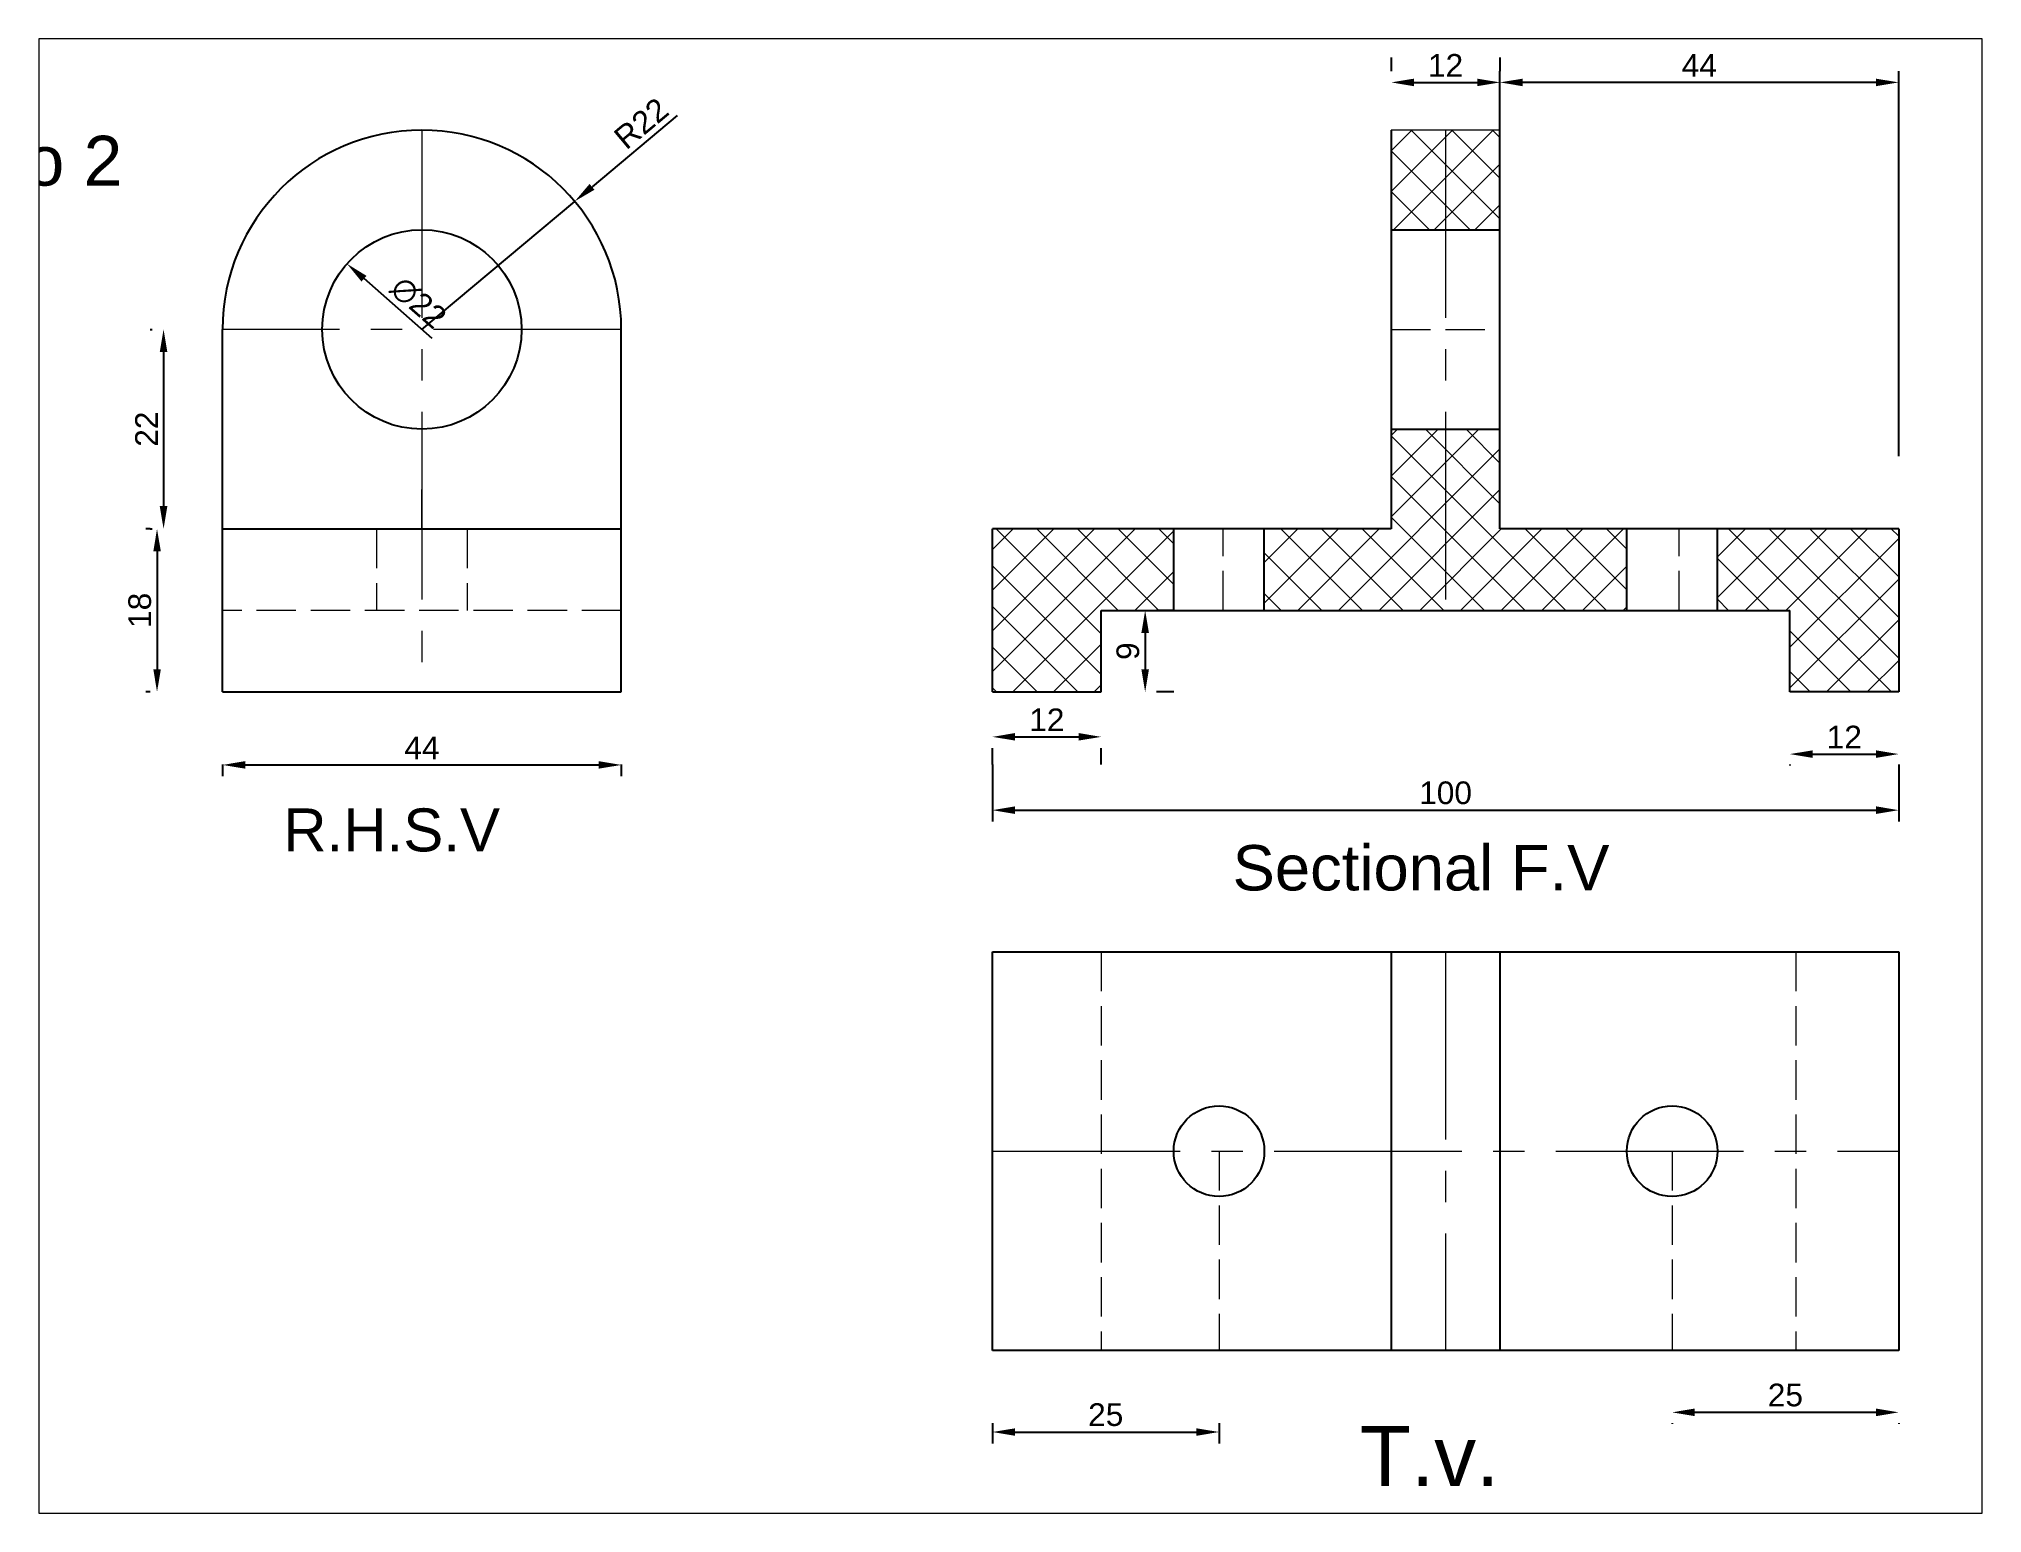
# Paper-space layout 'Layout2' of a CAD drawing. Header units: millimetres. Extents: x 26 to 231, y 20 to 176.
# The model-space entities are those that its viewports show. They can reach past a viewport. Long polylines and large blocks are cut down to what shows.
import ezdxf

# ---------------------------------------------------------------- set-up
doc = ezdxf.new("R2010")
doc.units = ezdxf.units.MM
doc.linetypes.add('CENTER2', pattern=[28.575, 19.05, -3.175, 3.175, -3.175])
doc.linetypes.add('JIS_02_4.0', pattern=[5.5, 4, -1.5])
doc.layers.add('centre', color=7, linetype='CENTER2', lineweight=0)
doc.layers.add('Dotted', color=7, linetype='JIS_02_4.0', lineweight=0)
doc.styles.get("Standard").update_dxf_attribs({"font": 'arial.ttf'})
doc.dimstyles.new('ISO-25', dxfattribs={"dimtxt": 2.5, "dimasz": 2.5, "dimexe": 1.25, "dimexo": 8, "dimtad": 1, "dimdec": 0, "dimtxsty": 'Standard', "dimcen": 2.5, "dimadec": 0, "dimazin": 0, "dimtfac": 1, "dimtdec": 0, "dimtmove": 0, "dimatfit": 3, "dimfxl": 1, "dimarcsym": 0})

# ---------------------------------------------------------------- blocks, each defined once
blk = doc.blocks.new('*D7')
at = {"layer": 'Defpoints', "color": 0, "lineweight": -2, "transparency": 16777216}
for p, q in [((2056.03, 2580.48), (2063.03, 2580.48)), ((2053.53, 2579.34), (2053.53, 2579.23)), ((2065.53, 2579.34), (2065.53, 2579.23))]:
    blk.add_line(p, q, dxfattribs=at)
at = {"layer": 'Defpoints', "color": 0, "lineweight": 25, "transparency": 16777216}
for p in [(2053.53, 2587.34), (2065.53, 2587.34), (2065.53, 2580.48)]:
    blk.add_point(p, dxfattribs=at)
for points in [[(2056.03, 2580.89), (2056.03, 2580.06), (2053.53, 2580.48)], [(2063.03, 2580.89), (2063.03, 2580.06), (2065.53, 2580.48)]]:
    blk.add_solid(points, dxfattribs=at)
at = {"layer": 'Defpoints', "color": 0, "transparency": 16777216, "insert": (2059.53, 2582.36), "char_height": 2.5, "attachment_point": 5}
blk.add_mtext('12', dxfattribs=at)
blk = doc.blocks.new('*D8')
at = {"layer": 'Defpoints', "color": 0, "lineweight": -2, "transparency": 16777216}
for p, q in [((1965.53, 2579.34), (1965.53, 2573.04)), ((2065.53, 2579.34), (2065.53, 2573.04)), ((1968.03, 2574.29), (2063.03, 2574.29))]:
    blk.add_line(p, q, dxfattribs=at)
at = {"layer": 'Defpoints', "color": 0, "lineweight": 25, "transparency": 16777216}
for p in [(1965.53, 2587.34), (2065.53, 2587.34), (2065.53, 2574.29)]:
    blk.add_point(p, dxfattribs=at)
for points in [[(1968.03, 2574.71), (1968.03, 2573.87), (1965.53, 2574.29)], [(2063.03, 2574.71), (2063.03, 2573.87), (2065.53, 2574.29)]]:
    blk.add_solid(points, dxfattribs=at)
at = {"layer": 'Defpoints', "color": 0, "transparency": 16777216, "insert": (2015.53, 2576.19), "char_height": 2.5, "attachment_point": 5}
blk.add_mtext('100', dxfattribs=at)
blk = doc.blocks.new('*D9')
at = {"layer": 'Defpoints', "color": 0, "lineweight": -2, "transparency": 16777216}
for p, q in [((1968.03, 2582.38), (1975.03, 2582.38)), ((1965.53, 2579.34), (1965.53, 2581.13)), ((1977.53, 2579.34), (1977.53, 2581.13))]:
    blk.add_line(p, q, dxfattribs=at)
at = {"layer": 'Defpoints', "color": 0, "lineweight": 25, "transparency": 16777216}
for p in [(1965.53, 2587.34), (1977.53, 2587.34), (1977.53, 2582.38)]:
    blk.add_point(p, dxfattribs=at)
for points in [[(1968.03, 2582.8), (1968.03, 2581.97), (1965.53, 2582.38)], [(1975.03, 2582.8), (1975.03, 2581.97), (1977.53, 2582.38)]]:
    blk.add_solid(points, dxfattribs=at)
at = {"layer": 'Defpoints', "color": 0, "transparency": 16777216, "insert": (1971.53, 2584.26), "char_height": 2.5, "attachment_point": 5}
blk.add_mtext('12', dxfattribs=at)
blk = doc.blocks.new('*D10')
at = {"layer": 'Defpoints', "color": 0, "lineweight": -2, "transparency": 16777216}
for p, q in [((1985.53, 2596.34), (1983.63, 2596.34)), ((1982.38, 2593.84), (1982.38, 2589.84)), ((1985.53, 2587.34), (1983.63, 2587.34))]:
    blk.add_line(p, q, dxfattribs=at)
at = {"layer": 'Defpoints', "color": 0, "lineweight": 25, "transparency": 16777216}
for p in [(1977.53, 2596.34), (1977.53, 2587.34), (1982.38, 2587.34)]:
    blk.add_point(p, dxfattribs=at)
for points in [[(1981.96, 2593.84), (1982.8, 2593.84), (1982.38, 2596.34)], [(1981.96, 2589.84), (1982.8, 2589.84), (1982.38, 2587.34)]]:
    blk.add_solid(points, dxfattribs=at)
at = {"layer": 'Defpoints', "color": 0, "transparency": 16777216, "insert": (1980.48, 2591.84), "char_height": 2.5, "attachment_point": 5, "rotation": 90}
blk.add_mtext('9', dxfattribs=at)
blk = doc.blocks.new('*D11')
at = {"layer": 'Defpoints', "color": 0, "lineweight": -2, "transparency": 16777216}
for p, q in [((2009.53, 2657.34), (2009.53, 2655.86)), ((2021.53, 2657.34), (2021.53, 2655.86)), ((2012.03, 2654.61), (2019.03, 2654.61))]:
    blk.add_line(p, q, dxfattribs=at)
at = {"layer": 'Defpoints', "color": 0, "lineweight": 25, "transparency": 16777216}
for p in [(2021.53, 2654.61), (2009.53, 2649.34), (2021.53, 2649.34)]:
    blk.add_point(p, dxfattribs=at)
for points in [[(2012.03, 2655.02), (2012.03, 2654.19), (2009.53, 2654.61)], [(2019.03, 2655.02), (2019.03, 2654.19), (2021.53, 2654.61)]]:
    blk.add_solid(points, dxfattribs=at)
at = {"layer": 'Defpoints', "color": 0, "transparency": 16777216, "insert": (2015.53, 2656.49), "char_height": 2.5, "attachment_point": 5}
blk.add_mtext('12', dxfattribs=at)
blk = doc.blocks.new('*D12')
at = {"layer": 'Defpoints', "color": 0, "lineweight": -2, "transparency": 16777216}
for p, q in [((2021.53, 2613.34), (2021.53, 2655.86)), ((2065.53, 2613.34), (2065.53, 2655.86)), ((2063.03, 2654.61), (2024.03, 2654.61))]:
    blk.add_line(p, q, dxfattribs=at)
at = {"layer": 'Defpoints', "color": 0, "lineweight": 25, "transparency": 16777216}
for p in [(2021.53, 2654.61), (2021.53, 2605.34), (2065.53, 2605.34)]:
    blk.add_point(p, dxfattribs=at)
for points in [[(2024.03, 2655.02), (2024.03, 2654.19), (2021.53, 2654.61)], [(2063.03, 2655.02), (2063.03, 2654.19), (2065.53, 2654.61)]]:
    blk.add_solid(points, dxfattribs=at)
at = {"layer": 'Defpoints', "color": 0, "transparency": 16777216, "insert": (2043.53, 2656.48), "char_height": 2.5, "attachment_point": 5}
blk.add_mtext('44', dxfattribs=at)
blk = doc.blocks.new('*D13')
at = {"layer": 'Defpoints', "color": 0, "lineweight": -2, "transparency": 16777216}
blk.add_line((1903.71, 2626.34), (1896.18, 2632.95), dxfattribs=at)
at = {"layer": 'Defpoints', "color": 0, "lineweight": 25, "transparency": 16777216}
for p in [(1894.3, 2634.59), (1910.84, 2620.09)]:
    blk.add_point(p, dxfattribs=at)
blk.add_solid([(1896.45, 2633.26), (1895.9, 2632.63), (1894.3, 2634.59)], dxfattribs=at)
at = {"layer": 'Defpoints', "color": 0, "transparency": 16777216, "insert": (1902.18, 2630.3), "char_height": 2.5, "attachment_point": 5, "rotation": 318.7622}
blk.add_mtext('∅22', dxfattribs=at)
blk = doc.blocks.new('*D1')
at = {"layer": 'Defpoints', "color": 0, "lineweight": -2, "transparency": 16777216}
for p, q in [((1930.74, 2650.96), (1921.34, 2643.08)), ((1902.57, 2627.34), (1919.43, 2641.48))]:
    blk.add_line(p, q, dxfattribs=at)
at = {"layer": 'Defpoints', "color": 0, "lineweight": 25, "transparency": 16777216}
for p in [(1919.43, 2641.48), (1902.57, 2627.34)]:
    blk.add_point(p, dxfattribs=at)
blk.add_solid([(1921.07, 2643.4), (1921.61, 2642.76), (1919.43, 2641.48)], dxfattribs=at)
at = {"layer": 'Defpoints', "color": 0, "transparency": 16777216, "insert": (1926.77, 2650.09), "char_height": 2.5, "attachment_point": 5, "rotation": 39.9741}
blk.add_mtext('R22', dxfattribs=at)
blk = doc.blocks.new('*D2')
at = {"layer": 'Defpoints', "color": 0, "lineweight": -2, "transparency": 16777216}
for p, q in [((1872.57, 2627.34), (1872.81, 2627.34)), ((1874.06, 2624.84), (1874.06, 2607.84)), ((1872.57, 2605.34), (1872.81, 2605.34))]:
    blk.add_line(p, q, dxfattribs=at)
at = {"layer": 'Defpoints', "color": 0, "lineweight": 25, "transparency": 16777216}
for p in [(1880.57, 2627.34), (1874.06, 2605.34), (1880.57, 2605.34)]:
    blk.add_point(p, dxfattribs=at)
for points in [[(1873.64, 2624.84), (1874.48, 2624.84), (1874.06, 2627.34)], [(1873.64, 2607.84), (1874.48, 2607.84), (1874.06, 2605.34)]]:
    blk.add_solid(points, dxfattribs=at)
at = {"layer": 'Defpoints', "color": 0, "transparency": 16777216, "insert": (1872.18, 2616.34), "char_height": 2.5, "attachment_point": 5, "rotation": 90}
blk.add_mtext('22', dxfattribs=at)
blk = doc.blocks.new('*D3')
at = {"layer": 'Defpoints', "color": 0, "lineweight": -2, "transparency": 16777216}
for p, q in [((1872.57, 2605.34), (1872.09, 2605.34)), ((1873.34, 2602.84), (1873.34, 2589.84)), ((1872.57, 2587.34), (1872.09, 2587.34))]:
    blk.add_line(p, q, dxfattribs=at)
at = {"layer": 'Defpoints', "color": 0, "lineweight": 25, "transparency": 16777216}
for p in [(1880.57, 2605.34), (1873.34, 2587.34), (1880.57, 2587.34)]:
    blk.add_point(p, dxfattribs=at)
for points in [[(1872.93, 2602.84), (1873.76, 2602.84), (1873.34, 2605.34)], [(1872.93, 2589.84), (1873.76, 2589.84), (1873.34, 2587.34)]]:
    blk.add_solid(points, dxfattribs=at)
at = {"layer": 'Defpoints', "color": 0, "transparency": 16777216, "insert": (1871.44, 2596.34), "char_height": 2.5, "attachment_point": 5, "rotation": 90}
blk.add_mtext('18', dxfattribs=at)
blk = doc.blocks.new('*D4')
at = {"layer": 'Defpoints', "color": 0, "lineweight": -2, "transparency": 16777216}
for p, q in [((1880.57, 2579.34), (1880.57, 2578.03)), ((1883.07, 2579.28), (1922.07, 2579.28)), ((1924.57, 2579.34), (1924.57, 2578.03))]:
    blk.add_line(p, q, dxfattribs=at)
at = {"layer": 'Defpoints', "color": 0, "lineweight": 25, "transparency": 16777216}
for p in [(1880.57, 2587.34), (1924.57, 2587.34), (1924.57, 2579.28)]:
    blk.add_point(p, dxfattribs=at)
for points in [[(1883.07, 2579.7), (1883.07, 2578.87), (1880.57, 2579.28)], [(1922.07, 2579.7), (1922.07, 2578.87), (1924.57, 2579.28)]]:
    blk.add_solid(points, dxfattribs=at)
at = {"layer": 'Defpoints', "color": 0, "transparency": 16777216, "insert": (1902.57, 2581.16), "char_height": 2.5, "attachment_point": 5}
blk.add_mtext('44', dxfattribs=at)
blk = doc.blocks.new('*D5')
at = {"layer": 'Defpoints', "color": 0, "lineweight": -2, "transparency": 16777216}
for p, q in [((1965.53, 2506.65), (1965.53, 2504.41)), ((1968.03, 2505.66), (1988.03, 2505.66)), ((1990.53, 2506.65), (1990.53, 2504.41))]:
    blk.add_line(p, q, dxfattribs=at)
at = {"layer": 'Defpoints', "color": 0, "lineweight": 25, "transparency": 16777216}
for p in [(1965.53, 2514.65), (1990.53, 2514.65), (1990.53, 2505.66)]:
    blk.add_point(p, dxfattribs=at)
for points in [[(1968.03, 2506.07), (1968.03, 2505.24), (1965.53, 2505.66)], [(1988.03, 2506.07), (1988.03, 2505.24), (1990.53, 2505.66)]]:
    blk.add_solid(points, dxfattribs=at)
at = {"layer": 'Defpoints', "color": 0, "transparency": 16777216, "insert": (1978.03, 2507.56), "char_height": 2.5, "attachment_point": 5}
blk.add_mtext('25', dxfattribs=at)
blk = doc.blocks.new('*D6')
at = {"layer": 'Defpoints', "color": 0, "lineweight": -2, "transparency": 16777216}
for p, q in [((2063.03, 2507.83), (2043.03, 2507.83)), ((2040.53, 2506.65), (2040.53, 2506.58)), ((2065.53, 2506.65), (2065.53, 2506.58))]:
    blk.add_line(p, q, dxfattribs=at)
at = {"layer": 'Defpoints', "color": 0, "lineweight": 25, "transparency": 16777216}
for p in [(2040.53, 2514.65), (2065.53, 2514.65), (2040.53, 2507.83)]:
    blk.add_point(p, dxfattribs=at)
for points in [[(2043.03, 2508.25), (2043.03, 2507.41), (2040.53, 2507.83)], [(2063.03, 2508.25), (2063.03, 2507.41), (2065.53, 2507.83)]]:
    blk.add_solid(points, dxfattribs=at)
at = {"layer": 'Defpoints', "color": 0, "transparency": 16777216, "insert": (2053.03, 2509.73), "char_height": 2.5, "attachment_point": 5}
blk.add_mtext('25', dxfattribs=at)

msp = doc.modelspace()

# ---------------------------------------------------------------- hatches: boundary and pattern name
at = {"layer": 'Dotted'}
h = msp.add_hatch(dxfattribs=at)
h.set_pattern_fill('ANSI37')
h.set_pattern_definition([(45, (-334.33, 285.2505), (-2.245064, 2.245064), []), (135, (-334.33, 285.2505), (-2.245064, -2.245064), [])])
h.paths.add_polyline_path([(1985.53, 2605.34), (1965.53, 2605.34), (1965.53, 2587.34), (1977.53, 2587.34), (1977.53, 2596.34), (1985.53, 2596.34)])
h.paths.add_polyline_path([(2015.53, 2616.34), (2009.53, 2616.34), (2009.53, 2605.34), (1995.53, 2605.34), (1995.53, 2596.34), (2015.53, 2596.34)])
h.paths.add_polyline_path([(2035.53, 2605.34), (2021.53, 2605.34), (2021.53, 2616.34), (2015.53, 2616.34), (2015.53, 2596.34), (2035.53, 2596.34)])
h.paths.add_polyline_path([(2021.53, 2649.34), (2015.53, 2649.34), (2015.53, 2638.34), (2021.53, 2638.34)])
h.paths.add_polyline_path([(2015.53, 2649.34), (2009.53, 2649.34), (2009.53, 2638.34), (2015.53, 2638.34)])
h.paths.add_polyline_path([(2065.53, 2605.34), (2045.53, 2605.34), (2045.53, 2596.34), (2053.53, 2596.34), (2053.53, 2587.34), (2065.53, 2587.34)])

# ---------------------------------------------------------------- linework, layer by layer
at = {"color": 7}
for p, q in [((1880.57, 2605.34), (1880.57, 2627.34)), ((1924.57, 2605.34), (1924.57, 2627.34)), ((1880.57, 2587.34), (1880.57, 2605.34)), ((1880.57, 2605.34), (1924.57, 2605.34)), ((1924.57, 2587.34), (1924.57, 2605.34)), ((1880.57, 2587.34), (1924.57, 2587.34))]:
    msp.add_line(p, q, dxfattribs=at)
msp.add_circle((1902.57, 2627.34), 11, dxfattribs=at)
msp.add_arc((1902.57, 2627.34), 22, 0, 180, dxfattribs=at)
at = {"layer": 'centre', "color": 7}
for p, q in [((1902.57, 2649.34), (1902.57, 2587.34)), ((2021.53, 2649.34), (2009.53, 2649.34)), ((2015.53, 2649.34), (2015.53, 2596.34)), ((1924.57, 2627.34), (1880.57, 2627.34)), ((2021.53, 2627.34), (2021.53, 2627.34)), ((2015.53, 2558.65), (2015.53, 2514.65)), ((1965.53, 2514.65), (1965.53, 2536.65)), ((1965.53, 2536.65), (2065.53, 2536.65))]:
    msp.add_line(p, q, dxfattribs=at)
at = {"layer": 'Defpoints', "color": 7}
for p, q in [((2009.53, 2649.34), (2009.53, 2605.34)), ((2021.53, 2605.34), (2021.53, 2649.34)), ((2009.53, 2638.34), (2021.53, 2638.34)), ((2009.53, 2616.34), (2021.53, 2616.34)), ((1965.53, 2587.34), (1965.53, 2605.34)), ((2009.53, 2605.34), (1965.53, 2605.34)), ((1985.53, 2596.34), (1985.53, 2605.34)), ((1995.53, 2596.34), (1995.53, 2605.34)), ((2065.53, 2605.34), (2021.53, 2605.34)), ((2035.53, 2596.34), (2035.53, 2605.34)), ((2045.53, 2596.34), (2045.53, 2605.34)), ((2065.53, 2605.34), (2065.53, 2587.34)), ((1977.53, 2587.34), (1977.53, 2596.34)), ((1977.53, 2596.34), (2053.53, 2596.34)), ((2053.53, 2587.34), (2053.53, 2596.34)), ((1965.53, 2587.34), (1977.53, 2587.34)), ((2065.53, 2587.34), (2053.53, 2587.34)), ((1965.53, 2558.65), (2065.53, 2558.65)), ((1965.53, 2514.65), (1965.53, 2558.65)), ((2009.53, 2558.65), (2009.53, 2514.65)), ((2021.53, 2558.65), (2021.53, 2514.65)), ((2065.53, 2558.65), (2065.53, 2514.65)), ((2065.53, 2514.65), (1965.53, 2514.65))]:
    msp.add_line(p, q, dxfattribs=at)
for centre in [(1990.53, 2536.65), (2040.53, 2536.65)]:
    msp.add_circle(centre, 5, dxfattribs=at)
at = {"layer": 'Dotted', "color": 7}
for p, q in [((2009.53, 2627.34), (2021.53, 2627.34)), ((1902.57, 2605.34), (1902.57, 2610.34)), ((1902.57, 2605.34), (1897.57, 2605.34)), ((1897.57, 2605.34), (1897.57, 2596.34)), ((1902.57, 2605.34), (1907.57, 2605.34)), ((1907.57, 2605.34), (1907.57, 2596.34)), ((1990.97, 2596.34), (1990.97, 2605.34)), ((2041.31, 2596.34), (2041.31, 2605.34)), ((1924.57, 2596.34), (1880.57, 2596.34)), ((1977.53, 2558.65), (1977.53, 2514.65)), ((2054.18, 2558.65), (2054.18, 2514.65)), ((1990.53, 2536.65), (1990.53, 2514.65)), ((2040.53, 2536.65), (2040.53, 2514.65))]:
    msp.add_line(p, q, dxfattribs=at)

# ---------------------------------------------------------------- texts
at = {"lineweight": 25, "insert": (1843.89, 2648.72), "char_height": 5.5, "attachment_point": 1}
msp.add_mtext_dynamic_manual_height_columns('Ortho 2', width=35.125, gutter_width=17.5, heights=[16.2], dxfattribs=at)
at = {"layer": 'Defpoints', "color": 7}
for s, height, p in [('R.H.S.V', 4.741, (1887.27, 2569.74)), ('T.v.', 6.627, (2006.05, 2499.69))]:
    msp.add_text(s, height=height, dxfattribs=at).set_placement(p)
at = {"layer": 'Dotted', "color": 7}
msp.add_text('Sectional F.V', height=5.0056, dxfattribs=at).set_placement((1992.03, 2565.43))

# ---------------------------------------------------------------- dimensions: what is measured, and where the dimension line sits
at = {"layer": 'Defpoints', "color": 7}
for base, p1, p2, picture, middle in [((2021.53, 2654.61), (2009.53, 2649.34), (2021.53, 2649.34), '*D11', (2015.53, 2656.49)), ((2021.53, 2654.61), (2065.53, 2605.34), (2021.53, 2605.34), '*D12', (2043.53, 2656.48)), ((1924.57, 2579.28), (1880.57, 2587.34), (1924.57, 2587.34), '*D4', (1902.57, 2581.16)), ((2065.53, 2574.29), (1965.53, 2587.34), (2065.53, 2587.34), '*D8', (2015.53, 2576.19)), ((1977.53, 2582.38), (1965.53, 2587.34), (1977.53, 2587.34), '*D9', (1971.53, 2584.26)), ((2065.53, 2580.48), (2053.53, 2587.34), (2065.53, 2587.34), '*D7', (2059.53, 2582.36)), ((1990.53, 2505.66), (1965.53, 2514.65), (1990.53, 2514.65), '*D5', (1978.03, 2507.56)), ((2040.53, 2507.83), (2065.53, 2514.65), (2040.53, 2514.65), '*D6', (2053.03, 2509.73))]:
    dim = msp.add_linear_dim(base=base, p1=p1, p2=p2, dimstyle='ISO-25', dxfattribs=at)
    dim.commit()
    dim.dimension.update_dxf_attribs({"geometry": picture, "text_midpoint": middle})
dim = msp.add_radius_dim(center=(1902.57, 2627.34), mpoint=(1919.43, 2641.48), dimstyle='ISO-25', dxfattribs=at)
dim.commit()
dim.dimension.update_dxf_attribs({"geometry": '*D1', "text_midpoint": (1927.98, 2648.65), "dimtype": 164})
dim = msp.add_diameter_dim_2p(p1=(1910.84, 2620.09), p2=(1894.3, 2634.59), dimstyle='ISO-25', dxfattribs=at)
dim.commit()
dim.dimension.update_dxf_attribs({"geometry": '*D13', "text_midpoint": (1900.88, 2628.82), "dimtype": 163})
for base, p1, p2, picture, middle in [((1874.06, 2605.34), (1880.57, 2627.34), (1880.57, 2605.34), '*D2', (1872.18, 2616.34)), ((1873.34, 2587.34), (1880.57, 2605.34), (1880.57, 2587.34), '*D3', (1871.44, 2596.34)), ((1982.38, 2587.34), (1977.53, 2596.34), (1977.53, 2587.34), '*D10', (1980.48, 2591.84))]:
    dim = msp.add_linear_dim(base=base, p1=p1, p2=p2, angle=90, dimstyle='ISO-25', dxfattribs=at)
    dim.commit()
    dim.dimension.update_dxf_attribs({"geometry": picture, "text_midpoint": middle})

psp = doc.layouts.new('Layout2')

# ---------------------------------------------------------------- viewports
at = {"layer": '0', "lineweight": 25}
psp.add_viewport(center=(128.5, 97.5), size=(205.6, 156), view_center_point=(1967.52, 2578.06), view_height=162.7073, dxfattribs=at)

doc.saveas('drawing.dxf')
